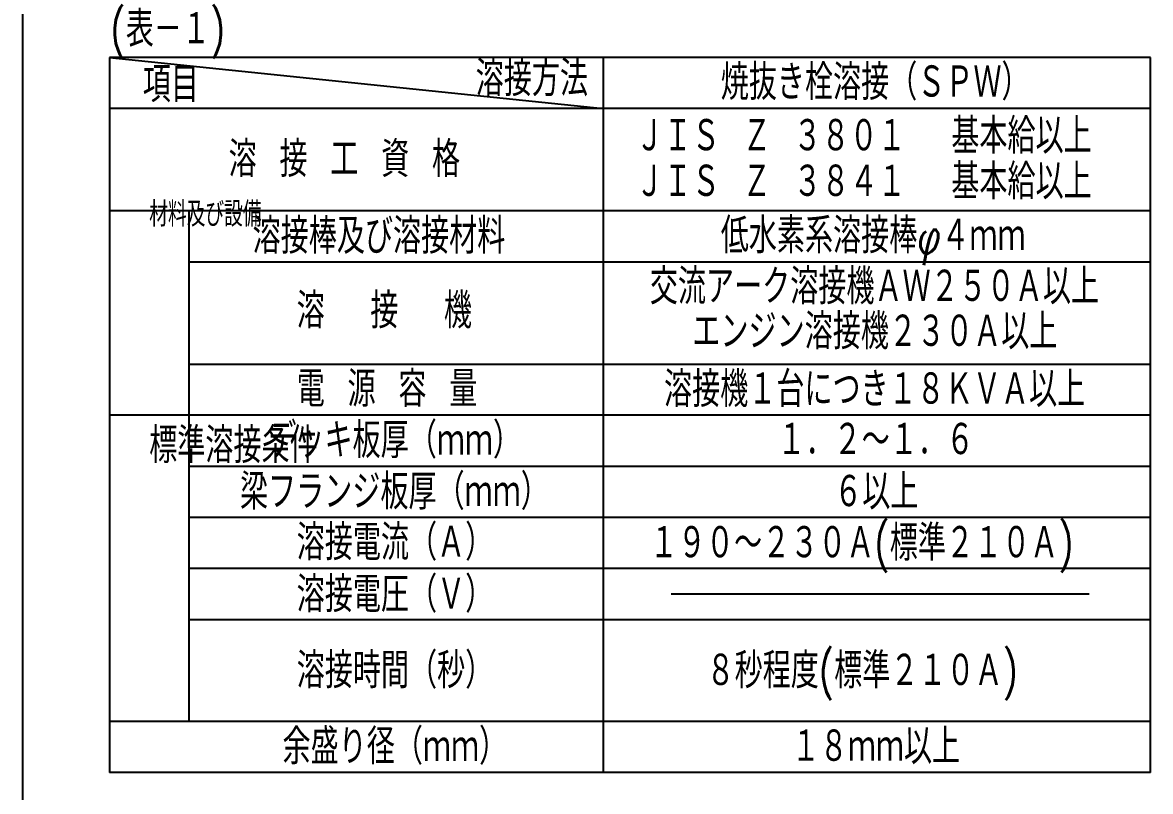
# Model space of a CAD drawing. Extents: x 4 to 588, y 3 to 416.
# Drawn here: x 149.5 to 229, y 88.6 to 142.8 of the extents above; entities that cross this region are included whole.
import ezdxf

# ---------------------------------------------------------------- set-up
doc = ezdxf.new("R2010")
doc.units = 0
doc.header["$LTSCALE"] = 0.5
doc.header["$MEASUREMENT"] = 0
doc.layers.add('M2-2-0', color=7, linetype='Continuous')
doc.styles.get("Standard").update_dxf_attribs({"font": 'txt', "width": 0.8, "height": 50, "bigfont": 'EXTFONT'})
doc.styles.add('STYLE2', font='txt.shx', dxfattribs={"bigfont": 'EXTFONT'})

msp = doc.modelspace()

# ---------------------------------------------------------------- linework, layer by layer
at = {"layer": 'M2-2-0', "color": 7, "linetype": 'Continuous'}
for p, q in [((149.509, 395.821), (149.509, 25.821)), ((229.041, 140.308), (155.641, 140.308)), ((155.641, 140.308), (155.641, 89.908)), ((155.641, 140.308), (190.441, 136.708)), ((190.441, 140.308), (190.441, 89.908)), ((229.041, 89.908), (229.041, 140.308)), ((229.041, 136.708), (155.641, 136.708)), ((229.041, 129.508), (155.641, 129.508)), ((161.241, 129.508), (161.241, 93.508)), ((161.241, 125.908), (229.041, 125.908)), ((161.241, 118.708), (229.041, 118.708)), ((229.041, 115.108), (155.641, 115.108)), ((161.241, 111.508), (229.041, 111.508)), ((161.241, 107.908), (229.041, 107.908)), ((161.241, 104.308), (229.041, 104.308)), ((195.241, 102.508), (224.721, 102.508)), ((161.241, 100.708), (229.041, 100.708)), ((229.041, 93.508), (155.641, 93.508)), ((229.041, 89.908), (155.641, 89.908))]:
    msp.add_line(p, q, dxfattribs=at)

# ---------------------------------------------------------------- texts
at = {"layer": 'M2-2-0', "color": 7, "linetype": 'Continuous', "width": 0.72}
for s, p in [('(表－１)', (155.706, 141.071)), ('溶接方法', (181.464, 137.589)), ('焼抜き栓溶接（ＳＰＷ）', (198.741, 137.318)), ('項目', (157.982, 137.164)), ('ＪＩＳ Ｚ ３８０１  基本給以上', (192.741, 133.536)), ('溶 接 工 資 格', (164.041, 131.893)), ('ＪＩＳ Ｚ ３８４１  基本給以上', (192.741, 130.319)), ('溶接棒及び溶接材料', (165.73, 126.478)), ('低水素系溶接棒φ４ｍｍ', (198.741, 126.51)), ('交流アーク溶接機ＡＷ２５０Ａ以上', (193.741, 122.917)), ('溶  接  機', (168.841, 121.217)), ('エンジン溶接機２３０Ａ以上', (196.741, 119.748)), ('電 源 容 量', (168.841, 115.691)), ('溶接機１台につき１８ＫＶＡ以上', (194.741, 115.676)), ('デッキ板厚（ｍｍ）', (166.841, 112.079)), ('１．２～１．６', (202.741, 112.12)), ('梁フランジ板厚（ｍｍ）', (164.841, 108.453)), ('６以上', (206.741, 108.452)), ('溶接電流（Ａ）', (168.841, 104.878)), ('１９０～２３０Ａ(標準２１０Ａ)', (193.741, 104.847)), ('溶接電圧（Ｖ）', (168.841, 101.215)), ('溶接時間（秒）', (168.841, 95.853)), ('８秒程度(標準２１０Ａ)', (197.741, 95.845)), ('余盛り径（ｍｍ）', (167.841, 90.492)), ('１８ｍｍ以上', (203.741, 90.503))]:
    msp.add_text(s, height=2.5, dxfattribs=at).set_placement(p)
at = {"layer": 'M2-2-0', "color": 7, "linetype": 'Continuous', "style": 'STYLE2'}
for s, height, width, p in [('材料及び設備', 1.75, 0.685714, (158.441, 128.397)), ('標準溶接条件', 2.5, 0.72, (158.441, 111.724))]:
    msp.add_text(s, height=height, rotation=360, dxfattribs=dict(at, width=width)).set_placement(p)

doc.saveas('drawing.dxf')
